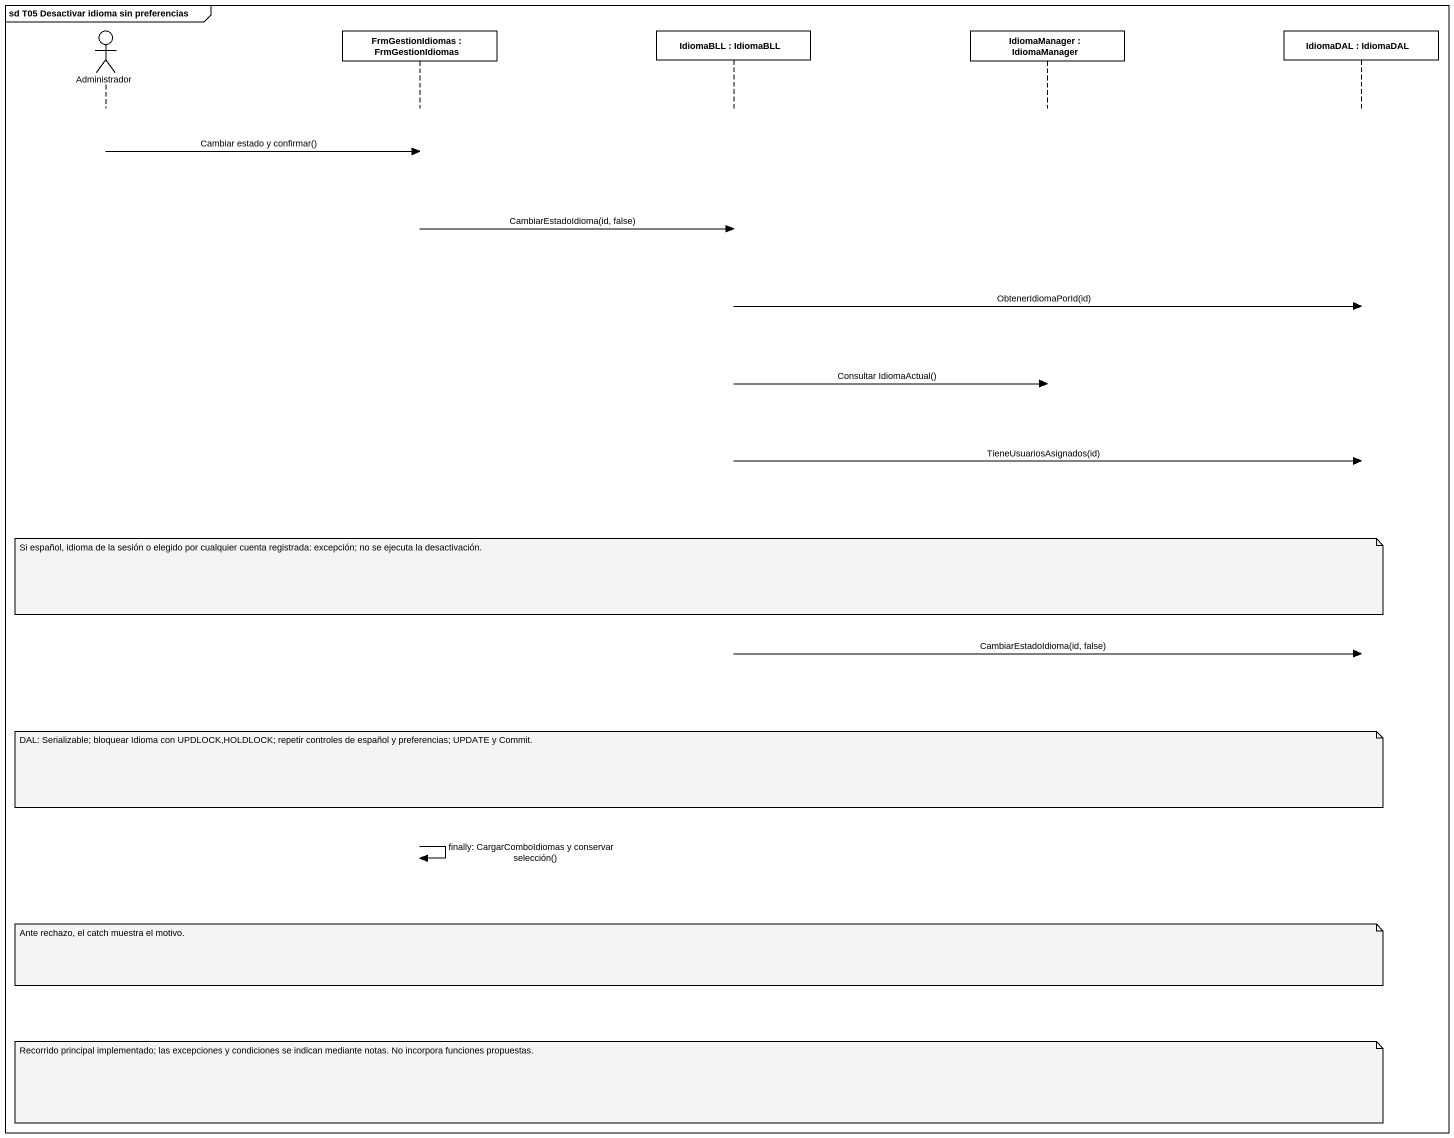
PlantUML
@startuml
mainframe sd T05 Desactivar idioma sin preferencias
hide footbox
actor Administrador #FFFFFF
participant "FrmGestionIdiomas : FrmGestionIdiomas" as FrmGestionIdiomas #FFFFFF
participant "IdiomaBLL : IdiomaBLL" as IdiomaBLL #FFFFFF
participant "IdiomaManager : IdiomaManager" as IdiomaManager #FFFFFF
participant "IdiomaDAL : IdiomaDAL" as IdiomaDAL #FFFFFF

Administrador -> FrmGestionIdiomas : Cambiar estado y confirmar()
FrmGestionIdiomas -> IdiomaBLL : CambiarEstadoIdioma(id, false)
IdiomaBLL -> IdiomaDAL : ObtenerIdiomaPorId(id)
IdiomaBLL -> IdiomaManager : Consultar IdiomaActual()
IdiomaBLL -> IdiomaDAL : TieneUsuariosAsignados(id)
note over IdiomaBLL : Si español, idioma de la sesión o elegido por cualquier cuenta registrada: excepción; no se ejecuta la desactivación.
IdiomaBLL -> IdiomaDAL : CambiarEstadoIdioma(id, false)
note over IdiomaBLL : DAL: Serializable; bloquear Idioma con UPDLOCK,HOLDLOCK; repetir controles de español y preferencias; UPDATE y Commit.
FrmGestionIdiomas -> FrmGestionIdiomas : finally: CargarComboIdiomas y conservar selección()
note over IdiomaBLL : Ante rechazo, el catch muestra el motivo.
note over IdiomaBLL : Recorrido principal implementado; las excepciones y condiciones se indican mediante notas. No incorpora funciones propuestas.
@enduml
